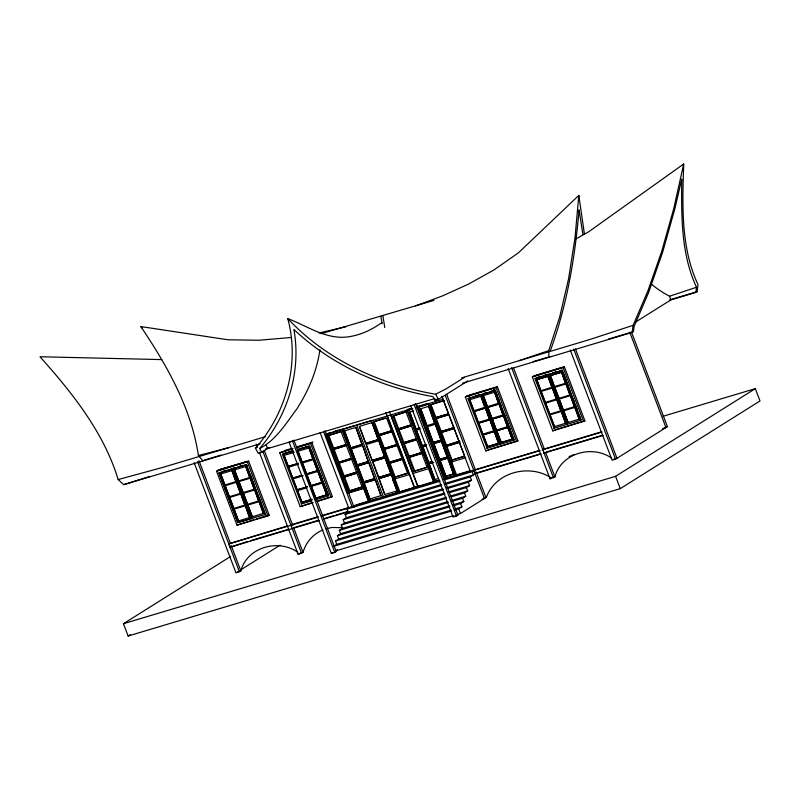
<?xml version="1.0" encoding="UTF-8"?>
<svg xmlns="http://www.w3.org/2000/svg" width="800" height="800" viewBox="0 0 800 800"><rect width="100%" height="100%" fill="white"/><g stroke="black" fill="none" stroke-linecap="round" stroke-linejoin="round"><path stroke-width="1.2" d="M575.98 238.89L588.76 231.72L683.7 163.99C682.44 204.29 680.52 247.2 698 284.63L697.09 291.65L695.86 292.43L670.91 299.9L635.98 321.81M415.56 305.9L442.54 295.9L468.79 283.98L494.18 269.8L518.49 252.77L578.8 195.4L575 237.9L568.56 278.9L559.71 316.92L548.77 350.61L548.89 357.33M462.7 383.14L632.18 332.38L633.09 325.35L648.08 290.46L661.83 250.96L673.84 208.29L683.7 163.99M632.18 332.38L633.42 331.61L634.09 326.43L648.62 292.48L662.59 252.36L674.8 209.01L681.74 179.09C681.42 215.35 680.83 253.7 696.52 287.26L695.86 292.43M319.9 349.75C317.01 370.76 308.5 390.68 297.16 408.48C286.31 422.95 276.14 440.15 259.61 448.52L261.73 452.29L269.05 447.7L265.62 448.73M550.46 350.43C566.96 305.33 575.05 257.57 579.04 209.85L582.91 234.31M261.73 452.29L258.31 453.32L255.43 448.2C286.15 413.46 300.04 363.76 287.75 318.57C307.81 326.19 327.28 340.6 349.84 336.6C361.52 334.68 372.24 329.44 381.85 322.65M259.61 448.52C287.49 416.29 301.57 371.84 293.89 329.57L293.98 329.54C332.03 365.47 381.74 387.44 432.92 396.62L435.04 400.39L438.47 399.36L467.86 380.92M161.75 359.6L40 356.75C72.31 392.94 103.88 432.43 118.17 479.55L123.69 484.66L149.87 476.41M247.31 461.33L220.01 469.51L248.68 461.25L269.15 515.13L267.87 515.93L237.02 525.17L216.55 471.29L218.83 469.86M219.03 473.02L237.87 522.6L219.03 473.02L246.52 464.72L247.39 467.03M220.72 474L224.9 484.99L220.72 474L231.97 470.58L235.98 481.67L231.97 470.58M234.52 469.88L238.69 480.87L234.52 469.88L245.76 466.46L249.77 477.55L245.76 466.46M216.55 471.29L248.68 461.25L217.82 470.49M292.5 441.11L293.94 440.21L336.22 551.52L334.78 552.42L331.35 553.45L289.07 442.14L292.5 441.11L334.78 552.42M225.18 485.73L229.35 496.72L225.18 485.73L236.42 482.31L240.44 493.4L236.42 482.31M313.26 502.72L300.21 506.63L279.74 452.76L292.88 448.4M238.97 481.61L243.15 492.6L238.97 481.61L250.21 478.19L254.23 489.28L250.21 478.19M282.66 454.3L293.63 451.09M284.11 455.43L288.28 466.42L284.11 455.43L294.24 452.34M296.36 447.78L310.6 443.52L312.88 442.09L297.45 446.71M363.61 488.45L368.65 501.74L370.08 501.31L370.6 500.99L365.55 487.7L348.09 493.1L325.85 434.56L331.23 432.36M297.14 450.04L309.71 446.2M229.63 497.45L233.81 508.44L229.63 497.45L240.88 494.04L244.89 505.12L240.88 494.04M327.87 435.71L341.15 431.73L346.08 444.71L332.8 448.69L327.87 435.71L340.86 431.55M312.97 459.03L308.95 447.94L312.97 459.03L301.89 462.34L298.13 452.45M325.85 434.56L343.2 428.96L356.28 463.4M243.43 493.34L247.6 504.33L243.43 493.34L254.67 489.92L258.68 501.01L254.67 489.92M288.56 467.16L292.74 478.15L288.56 467.16L298.54 464.17M234.09 509.18L238.54 520.91L234.09 509.18L245.33 505.76L249.63 517.59L245.33 505.76M373.29 421.94L386.57 417.96L391.5 430.94L378.22 434.92L373.29 421.94L385.17 418.12M317.42 470.75L313.41 459.66L317.42 470.75L306.34 474.07L303 465.28M332.8 448.69L345.79 444.53M333.13 449.56L346.41 445.58L351.34 458.56L338.06 462.53L333.13 449.56L347.23 445.07M247.88 505.06L252.34 516.79L247.88 505.06L259.12 501.64L263.42 513.47L259.12 501.64M392.84 416.08L406.94 411.59L392.84 416.08L397.77 429.06L411.05 425.08L406.12 412.11M293.02 478.88L297.19 489.87L293.02 478.88L303.15 475.8M408.17 409.34L406.94 410.1L434.23 481.94L407.63 410.48L412.06 409.16M306.34 474.07L317.58 470.65M306.62 474.81L310.8 485.8L322.04 482.38L317.86 471.39L306.62 474.81L310.38 484.7M464.47 377.36L446.31 388.75L435.59 394.25C380.34 384.59 326.39 359.96 287.75 318.57M317.86 471.39L321.88 482.48M378.22 434.92L391.21 430.76M383.48 448.77L397.57 444.28L383.48 448.77L378.55 435.79L391.54 431.63M435.04 400.39L437.98 398.55M237.02 525.17L253.72 519.75M338.06 462.53L351.05 458.38M430.42 404.85L430.97 404.51L435.9 417.49L435.35 417.83L430.42 404.85L444.25 400.53L432.07 404.18M338.39 463.4L339.21 462.89L344.14 475.87L343.32 476.38L338.39 463.4L352.49 458.91L340.31 462.56M251.9 518.33L251.32 518.57L232.48 468.99L233.06 468.75L251.46 517.18M297.47 490.61L301.93 502.34L297.47 490.61L306.5 487.85M397.77 429.06L410.76 424.9M398.1 429.93L411.38 425.95L416.31 438.93L403.03 442.91L398.1 429.93L409.98 426.1M265.35 514.3L246.28 464.87M311.23 486.44L322.32 483.12L326.77 494.84L315.53 498.26L311.48 487.6M322.32 483.12L326.61 494.94M319.28 520.5L230.19 547.18L228.92 543.85L287.27 525.94M466.61 396.24L497.47 387L517.93 440.88L485.8 450.92L465.33 397.04L467.61 395.61M383.81 449.64L384.62 449.12L389.55 462.1L388.74 462.61L383.81 449.64L397.9 445.15L385.73 448.79M230.19 547.18L248.15 541.36M435.68 418.7L448.96 414.72L453.89 427.7L440.61 431.68L435.68 418.7L448.4 414.71M468.25 398.58L481.85 394.51M348.91 491.1L363.01 486.61L348.91 491.1L343.65 477.25L356.64 473.09M293 451.08L282.35 454.27L301.49 503.88M469.7 399.71L473.88 410.7L469.7 399.71L480.94 396.3L484.96 407.39L480.94 396.3M300.21 506.63L312.16 502.63M403.03 442.91L416.02 438.75M315.53 498.26L326.77 494.84M343.32 476.38L357.42 471.89L344.14 475.87M408.29 456.75L422.39 452.26L408.29 456.75L403.36 443.78L416.35 439.62M483.31 395.64L487.48 406.63L483.31 395.64L494.55 392.22L498.56 403.31L494.55 392.22M465.33 397.04L497.47 387M663.12 416.25L755.32 388.64L760 400.95L620.26 488.64L128.13 636.01L123.45 623.7L230.38 556.61M500.45 444.24L481.61 394.66L495.3 390.48L497.06 395.09M328.54 495.77L309.47 446.35M316.82 501.66L332.34 496.59L311.87 442.72L296.44 447.34M389.07 463.48L402.35 459.51L407.61 473.35L394.33 477.33L389.07 463.48L400.95 459.66M440.61 431.68L454.44 427.36M489.57 419.01L478.33 422.43L474.16 411.44L485.4 408.02L489.41 419.11L485.4 408.02M445.87 445.52L459.7 441.2L445.87 445.52L440.94 432.55L453.66 428.56M533.58 376.23L564.45 366.99L584.91 420.87L552.78 430.9L532.32 377.03L534.59 375.6M348.09 493.1L349.31 492.33M503.18 414.94L491.93 418.36L487.76 407.37L499 403.95L503.02 415.04L499 403.95M408.62 457.62L409.44 457.11L414.7 470.96L413.88 471.47L408.62 457.62L422.72 453.13L410.54 456.78M535.23 378.57L562.29 370.47L580.88 420.2L579.37 415.43M128.13 636.01L130.25 634.68M552.1 387.27L540.86 390.69L536.68 379.7L547.93 376.28L551.94 387.37L547.93 376.28M364.21 488.27L365.43 487.5M241.57 569.35L280.13 545.15M565.7 383.2L554.46 386.62L550.29 375.63L561.53 372.21L565.54 383.3L561.53 372.21M532.32 377.03L564.45 366.99M194.14 462.71L235.98 572.86L240.86 570.93C247.07 547.07 278.51 538.47 297.78 552.27M478.33 422.43L474.32 411.34M494.03 430.74L482.79 434.16L478.61 423.17L489.85 419.75L493.87 430.84L489.85 419.75M394.33 477.33L407.32 473.17M399.07 492.3L397.73 492.87L392.68 479.58L393.2 479.25M446.2 446.39L459.48 442.42L464.74 456.26L451.46 460.24L446.2 446.39L460.03 442.07M334.37 545.84L336.76 544.34L335.5 541.02L338.69 539.02L337.42 535.7L340.61 533.7L339.35 530.38L342.53 528.38L341.27 525.05L344.46 523.06L343.2 519.73L346.38 517.73L345.12 514.41L348.3 512.41L347.04 509.09L348.9 507.93L321.58 516.11M491.93 418.36L487.92 407.27M353.66 506.06L354.93 505.26M507.63 426.67L496.39 430.08L492.21 419.09L503.46 415.68L507.47 426.77L503.46 415.68M540.86 390.69L536.84 379.6M541.14 391.43L545.31 402.42L541.14 391.43L552.38 388.01L556.4 399.1L552.38 388.01M368.65 501.74L369.17 501.42M371.05 500.44L369.26 501.56L341.97 429.73M554.46 386.62L550.45 375.53M554.74 387.35L558.92 398.34L554.74 387.35L565.98 383.94L570 395.03L565.98 383.94M413.88 471.47L427.98 466.98L414.7 470.96M482.79 434.16L478.77 423.07M429.09 468.5L428.58 468.83L433.62 482.12M483.07 434.89L494.31 431.48L498.6 443.3L487.52 446.62L483.07 434.89L494.31 431.48M413.06 473.47L430.52 468.07M259.36 452.24L298.12 554.28L303.07 552.3C305.87 542.36 313.27 533.69 322.98 529.98M496.39 430.08L492.37 418.99M298.12 554.28L302.99 552.35L293.74 528M496.67 430.82L507.91 427.4L512.21 439.23L501.12 442.55L496.67 430.82L507.91 427.4M399.9 491.8L398.63 492.6L393.58 479.31M399.68 492.12L399.16 492.44L394.11 479.15M451.46 460.24L464.18 456.25M456.34 474.9L454.86 475.78L450.16 462.27M545.59 403.15L549.77 414.14L545.59 403.15L556.84 399.74L560.85 410.83L556.84 399.74M415.95 486.99L414.5 487.9L385.87 412.53M350.23 507.09L419.38 485.97M559.2 399.08L563.37 410.07L559.2 399.08L570.44 395.66L574.45 406.75L570.44 395.66M487.52 446.62L498.76 443.2M495.3 390.48L467.94 398.55L487.08 448.16M434.15 481.96L435.43 481.16M485.8 450.92L487.07 450.12M501.12 442.55L512.37 439.13M500.69 444.09L481.46 394.71M550.05 414.88L554.5 426.61L550.05 414.88L561.29 411.46L565.59 423.29L561.29 411.46M331.35 553.45L332.8 552.54M337.38 549.71L335.34 550.99L453.33 515.66M456.64 475.13L451.59 461.84L452.43 464.06M514.14 440.06L495.06 390.63M563.65 410.81L568.11 422.53L563.65 410.81L574.89 407.39L579.19 419.22L574.89 407.39M444.77 479.82L472.18 471.62L475.36 469.62M445.23 484.43L470.26 476.94L475.53 473.63L541.11 453.99M553.83 428.3L581.03 420.15L562.13 370.39L534.92 378.54L554.06 428.15M448.07 488.33L468.33 482.26L471.52 480.26L470.26 476.94M552.78 430.9L554.06 430.1M449.72 492.58L466.41 487.58L469.59 485.58L468.33 482.26M451.37 496.83L464.48 492.9L467.67 490.9L466.41 487.58M451.83 501.44L462.56 498.22L465.75 496.22L464.48 492.9M453.49 505.69L460.64 503.54L463.82 501.55L462.56 498.22M455.14 509.94L458.71 508.87L461.9 506.87L460.64 503.54M456.47 516.02L457.92 515.11L415.63 403.8L414.19 404.71L456.47 516.02L453.04 517.05L410.76 405.74M456.91 514.59L460.48 513.52L485.97 497.53L476.22 472.04M573.94 454.64L569.06 456.58M508.19 368.66L550.03 478.82L551.48 477.91M550.03 478.82L554.9 476.88C561.09 453.03 592.52 444.43 611.77 458.24M570.27 350.07L612.11 460.22L615.54 459.2L667.41 426.65L631.73 332.73M123.45 623.7L615.58 476.32L755.32 388.64M420.67 408.77L426.94 425.66L420.67 408.77L428.67 406.29L434.68 423.34L428.67 406.29M427.35 426.76L433.22 442.54L427.35 426.76L435.35 424.29L441.22 440.07L433.22 442.54M435.35 424.29L440.95 440.23M433.63 443.65L441.63 441.18L447.23 457.12L439.49 459.43L433.63 443.65L441.63 441.18M439.49 459.43L447.49 456.96M439.9 460.54L447.9 458.06L453.5 474.01L445.77 476.32L439.9 460.54L447.9 458.06M445.77 476.32L453.77 473.85M344.49 430.87L350.83 447.9L344.49 430.87L355.85 427.39L362.2 444.43L350.83 447.9M355.85 427.39L361.95 444.57M359.41 426.4L365.75 443.43L359.41 426.4L372.09 422.53L378.44 439.56L365.75 443.43M372.09 422.53L378.2 439.71M409.71 412.04L415.99 428.92L409.71 412.04L413.54 410.82M351.25 449.02L357.18 464.94L351.25 449.02L362.61 445.55L368.3 461.61L357.18 464.94M366.17 444.55L372.1 460.47L366.17 444.55L378.85 440.68L384.78 456.6L372.1 460.47M378.85 440.68L384.54 456.74M416.41 430.03L422.28 445.81L416.41 430.03L420.24 428.81M357.59 466.06L368.96 462.58L374.64 478.65L363.52 481.98L357.59 466.06L367.84 462.92M424.62 426.27L418.33 409.39L420.43 415.02M425.03 427.38L430.9 443.15M368.3 461.61L363.03 446.68M378.44 477.51L391.13 473.64L378.44 477.51L372.51 461.59L384.07 458.06M372.51 461.59L385.2 457.72L390.7 472.5M363.52 481.98L374.88 478.5M432.16 461.61L428.57 462.69L422.69 446.91L426.52 445.69M381.23 495.54L369.87 499.01L363.94 483.09L375.3 479.62L380.99 495.68L375.3 479.62M431.31 444.26L437.19 460.03M378.86 478.62L391.54 474.75L378.86 478.62L384.79 494.54L397.23 490.82L391.3 474.9M428.57 462.69L432.4 461.47M369.87 499.01L364.18 482.95M438.68 478.35L434.85 479.57L428.98 463.79L432.81 462.57M437.6 461.14L443.47 476.92M384.79 494.54L379.1 478.48M434.85 479.57L429.22 463.65M255.43 448.2L257.57 447.1M519.27 360.64L548.77 350.61M651.18 284.01A177.97 91 73.3 0 0 663.97 293.12L669.51 296.23L696.52 287.26M633.09 325.35L589.55 339.6L461.71 377.88M433.92 300.4L321.19 333.67M669.64 299.87L697.09 291.65M265.57 436.62L162.54 467.47L118.17 479.55M204.14 460.16L221.11 455.08M533.15 361.63L550.12 356.55M608.47 339.08L633.42 331.61M123.69 484.66L260.16 443.79M434.94 398.5L267.61 448.61L266.32 445.22M334.81 431.29L338.39 430.21M407.65 409.47L411.24 408.4M417.21 406.61L426.76 403.75M327.08 433.79L330.53 432.76M335.14 431.38L338.59 430.34M343.09 429.09L355.54 425.36M371.95 420.44L356.67 425.02L383.52 497.12M326.37 434.23L412.54 408.43M416.1 407.36L443.41 399.18M408.33 410.07L412.88 408.71M416.49 407.83L428.92 404.12L455.48 475.59M468.8 395.26L497.28 386.73M284.39 450.62L291.51 448.49M535.78 375.24L563.08 367.07M279.74 452.76L292.8 448.85M222.81 471.3L226.35 470.24M231.08 468.82L234.63 467.76M239.36 466.35L242.9 465.28M475.13 395.98L478.68 394.92M483.41 393.5L486.96 392.44M490.51 391.38L495.24 389.96M283.62 453.47L291.9 450.99M299 448.87L302.55 447.8M304.91 447.1L308.46 446.03M537.38 377.39L540.93 376.32M544.48 375.26L548.03 374.2M552.76 372.78L556.31 371.72M559.86 370.66L562.22 369.95M297.73 449.67L309.55 446.12L328.45 495.88L315.44 499.78M308.95 447.94L297.71 451.35L302.05 462.24L313.13 458.93M536.68 379.7L547.77 376.38M550.29 375.63L561.37 372.31M435.9 417.49L448.07 413.84M435.35 417.83L448.63 413.85L443.7 400.88M378.55 435.79L391.83 431.81L396.76 444.79M224.9 484.99L236.14 481.57M238.69 480.87L249.93 477.45M288.44 466.32L298.42 463.33M473.88 410.7L485.12 407.29M487.48 406.63L498.72 403.21M288.28 466.42L298.26 463.43M351.08 447.76L362.2 444.43M366 443.29L378.44 439.56M313.41 459.66L302.17 463.08L306.5 473.97M415.99 428.92L419.83 427.7M426.94 425.66L434.94 423.18M474.16 411.44L485.24 408.12M487.76 407.37L498.84 404.05M403.36 443.78L416.64 439.8L421.57 452.78M440.94 432.55L454.22 428.57L459.15 441.55M229.35 496.72L240.6 493.3M243.15 492.6L254.39 489.18M292.9 478.05L301.76 475.39M545.31 402.42L556.56 399M558.92 398.34L570.16 394.93M292.74 478.15L301.6 475.49M478.61 423.17L489.69 419.85M492.21 419.09L503.3 415.78M357.42 464.8L368.54 461.47M372.34 460.33L384.78 456.6M422.52 445.66L426.11 444.59M433.48 442.39L441.22 440.07M422.28 445.81L425.87 444.73M422.69 446.91L426.28 445.84M233.81 508.44L245.05 505.02M247.6 504.33L258.84 500.91M297.35 489.77L307.33 486.79M310.95 485.7L322.04 482.38M389.55 462.1L401.72 458.45M549.77 414.14L561.01 410.73M563.37 410.07L574.61 406.65M297.19 489.87L307.17 486.89M388.74 462.61L402.02 458.63L397.09 445.66M343.65 477.25L356.93 473.27L362.19 487.12M363.94 483.09L375.06 479.76M238.54 520.91L249.78 517.49M252.34 516.79L263.58 513.37M428.98 463.79L433.77 462.36M302.09 502.24L312.06 499.25M554.5 426.61L565.74 423.19M568.11 422.53L579.35 419.12M301.93 502.34L311.9 499.35M251.56 518.42L238.1 522.45L219.17 472.81L246.36 464.67L265.25 514.41L237.87 522.6M486.84 448.31L514.05 440.16L495.15 390.41M301.25 504.03L311.9 500.84M256.09 519.04L269.15 515.13L263.18 516.85M488.26 449.76L517.93 440.88M555.24 429.75L584.91 420.86M318.1 500.86L332.34 496.59M348.61 492.77L363.58 488.29M364.12 488.13L365.55 487.7M392.68 479.58L409.62 474.5M449.81 462.49L465.71 457.71M356.11 504.91L378.62 498.17M380.99 497.46L437.84 480.44M444.95 478.31L456.79 474.76M457.46 474.56L469.79 470.87M434.75 481.61L435.57 481.36L435.05 481.69L430.01 468.4M455.21 475.56L456.04 475.31M292.02 524.52L318.16 516.7M321.72 515.63L349.04 507.45M439.77 480.28L418.11 486.76L390.82 414.93M443.1 479.28L539.76 450.33M543.33 449.26L601.76 431.76M539.85 450.67L474.27 470.31L475.53 473.63M542.23 449.95L601.85 432.1M228.92 543.85L318.01 517.17M347.04 509.09L440 481.25M250.52 540.65L288.53 529.27M293.29 527.84L318.23 520.37M324.17 518.6L333.67 515.75M336.05 515.04L347.93 511.48M476.63 472.94L539.83 454.01M545.79 452.23L601.83 435.44M543.5 453.27L603.12 435.42M324.03 519.07L348.97 511.6M348.3 512.41L441.26 484.57M444.84 483.5L473.44 474.94L472.18 471.62M345.12 514.41L441.65 485.5M346.38 517.73L442.91 488.83M446.49 487.75L471.52 480.26M343.2 519.73L443.3 489.75M344.46 523.06L444.57 493.08M448.14 492.01L469.59 485.58M665.12 427.34L667.41 426.65M662.54 428.58L665.96 427.56L629.74 332.2M341.27 525.05L444.96 494M342.53 528.38L446.22 497.33M449.79 496.26L467.67 490.9M339.35 530.38L446.61 498.26M340.61 533.7L447.87 501.58M451.45 500.51L465.75 496.22M337.42 535.7L448.26 502.51M338.69 539.02L449.52 505.83M453.1 504.76L463.82 501.55M335.5 541.02L449.91 506.76M237.4 571.96L240.86 570.93L231.17 545.42M483.62 498.23L486.31 497.42C495.37 472.27 528.6 463.69 550.47 477.4M552.62 477.57L554.9 476.88L545.65 452.53M613.56 459.32L616.98 458.29L575.46 348.98M482.18 499.14L484.46 498.45L445.26 395.26M336.76 544.34L451.17 510.08M454.75 509.01L461.9 506.87M333.58 546.34L451.56 511.01M454.49 516.14L457.92 515.11M291.19 337.5L258.9 340.25L227.94 339.78L140.82 326.56C167.14 365.65 191.31 408.29 198.41 455.53L228.73 447.65M318.97 332.98L346.08 326.71M326.23 528.71L331.98 527.49L342.72 527.69M140.82 326.56L142.52 328.25M198.41 455.53L202.9 460.94M435.59 394.25L438.47 399.36M669.51 296.23L670.91 299.9M573.7 349.05L615.54 459.2M615.58 476.32L620.26 488.64M563.17 367.79L583.64 421.66M564.04 375.08L565.79 379.69M566.66 382L567.98 385.46M573.23 399.29L574.55 402.75M575.42 405.06L577.18 409.67M549.71 376.8L548.83 374.5L567.28 424.27L566.79 421.77M553.21 386.03L554.53 389.49M555.84 392.94L557.16 396.4M561.97 409.09L563.73 413.7M564.6 416L565.92 419.46M551.31 381.46L552.19 383.77M553.06 386.07L554.38 389.53M555.25 391.84L557 396.45M561.82 409.13L563.57 413.74M564.45 416.05L565.76 419.51M566.64 421.81L567.52 424.12M548.6 374.65L567.43 424.22M513.5 367.89L544.33 449.05M511.62 367.64L553.46 477.79M496.19 387.8L516.66 441.68M497.93 397.4L499.25 400.86M500.12 403.16L501 405.47M504.06 413.54L505.82 418.15M506.69 420.46L508 423.92M508.88 426.22L509.76 428.53M493.7 389.42L494.58 391.74M493.57 389.46L494.45 391.78M507.75 427.5L512.21 439.23M496.83 430.72L501.28 442.45M482.73 396.82L483.6 399.12M484.48 401.43L485.79 404.89M486.67 407.19L488.42 411.8M491.49 419.88L492.36 422.18M493.24 424.49L494.55 427.95M495.43 430.25L497.18 434.86M482.58 396.86L483.45 399.17M484.33 401.47L485.64 404.93M486.52 407.24L488.27 411.85M491.34 419.92L492.21 422.23M493.09 424.53L494.4 427.99M495.28 430.3L497.03 434.91M494.15 431.58L498.6 443.3M469.63 396.64L470.47 398.88M469.47 396.74L470.31 398.98M483.23 434.79L487.68 446.52M446.71 394.35L475.34 469.72M441.84 396.28L470.46 471.65M436.23 418.36L441.16 431.33M441.49 432.2L446.42 445.18M446.75 446.05L452.01 459.9M428.4 403.7L455.69 475.53M450.02 462.41L455.06 475.7M458.71 508.87L460.48 513.52M417.24 405.57L418.11 407.87M416.95 406.27L417.83 408.6M421.9 453.65L427.16 467.49M393.66 415.57L398.59 428.55M398.92 429.42L403.85 442.39M404.18 443.27L409.11 456.24M389.3 411.51L417.93 486.87M387.39 415.96L414.67 487.79M374.1 421.43L379.03 434.41M379.36 435.28L384.29 448.25M389.88 462.97L395.14 476.82M371.27 420.79L398.55 492.62M357.58 466.84L359.76 472.58M362.38 479.47L364.56 485.21M365.03 488.02L370.08 501.31M351.67 459.43L356.6 472.4M328.69 435.2L333.62 448.17M333.95 449.04L338.88 462.02M344.47 476.74L349.73 490.59M325.01 430.76L343.81 480.15M344.68 482.44L354.08 507.28M323.57 431.66L352.2 507.03M320.14 432.69L348.77 508.06M310.6 443.52L331.06 497.39M311.46 450.81L312.78 454.27M318.03 468.1L319.34 471.56M320.22 473.87L321.97 478.48M325.04 486.55L325.91 488.86M326.79 491.16L328.1 494.62M311.64 487.5L315.69 498.16M264.23 450.31L292.86 525.68M262.79 451.22L301.55 553.25M256.28 444.13L257.16 446.45M247.41 462.05L267.87 515.93M250.46 475.1L252.21 479.71M253.09 482.02L254.4 485.48M259.65 499.31L260.97 502.77M232.72 468.84L251.66 518.48M199.01 460.78L230.29 543.1M197.57 461.68L239.41 571.84M441.36 441.33L447.23 457.12M447.64 458.22L453.5 474.01M433.89 443.49L439.76 459.27M440.17 460.38L446.03 476.16M418.69 407.18L445.31 478.62M421.26 417.27L422.52 420.64M425.87 429.63L426.71 431.88M422.93 446.77L428.81 462.54M373.56 421.25L399.97 492.2M391.97 475.89L395.78 486.13M384.96 457.86L390.89 473.78M372.76 461.44L378.68 477.36M368.71 462.73L374.64 478.65M357.83 465.91L363.76 481.83M342.49 429.41L369.34 501.51M364.05 488.74L368.81 501.53M584.49 234.49L578.8 195.4M382.88 315.69L384.78 327.53M380.83 316.3L382.17 323.81"/></g></svg>
